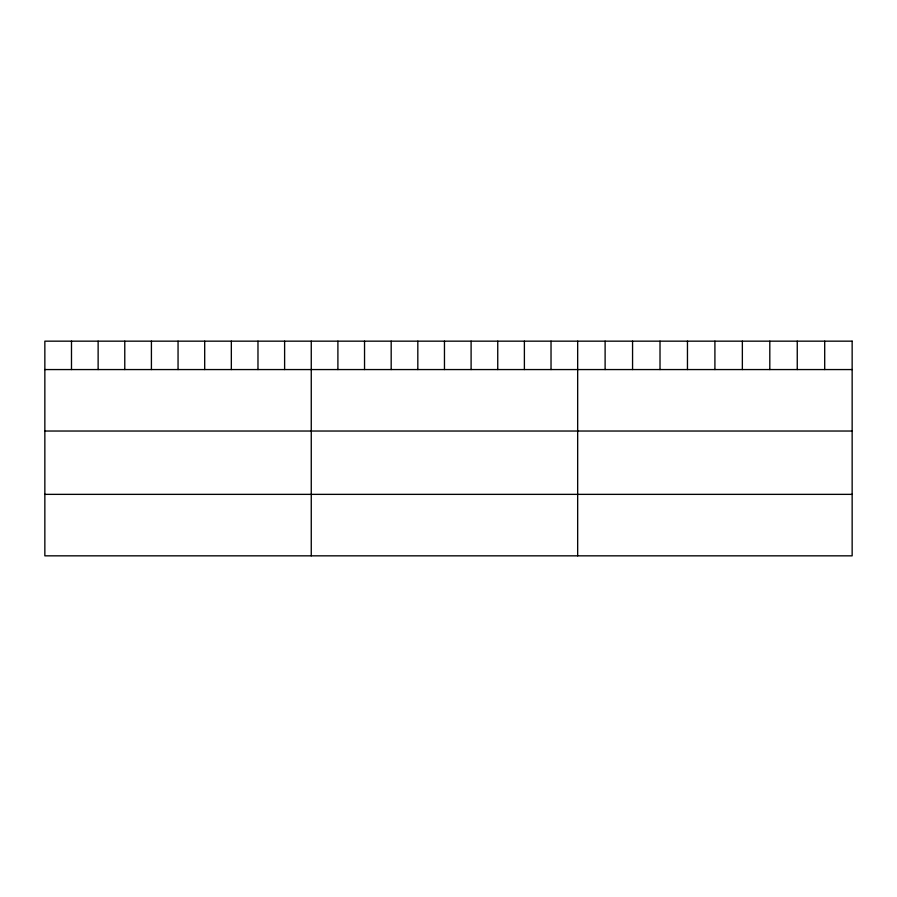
<?xml version="1.0" encoding="UTF-8"?>
<svg xmlns="http://www.w3.org/2000/svg" width="897" height="897" viewBox="0 0 897 897"><rect width="100%" height="100%" fill="white"/><g stroke="black" fill="none" stroke-linecap="round" stroke-linejoin="round"><path stroke-width="1.35" d="M44.85 369.564L852.15 369.564M44.85 431.031L852.15 431.031M44.85 494.359L852.15 494.359M824.702 341.163L824.702 369.564M797.254 341.163L797.254 369.564M769.805 341.163L769.805 369.564M742.357 341.163L742.357 369.564M714.909 341.163L714.909 369.564M687.461 341.163L687.461 369.564M660.013 341.163L660.013 369.564M632.564 341.163L632.564 369.564M605.116 341.163L605.116 369.564M577.668 341.163L577.668 555.837M551.027 341.163L551.027 369.564M524.386 341.163L524.386 369.564M497.745 341.163L497.745 369.564M471.104 341.163L471.104 369.564M444.464 341.163L444.464 369.564M417.823 341.163L417.823 369.564M391.182 341.163L391.182 369.564M364.541 341.163L364.541 369.564M337.9 341.163L337.9 369.564M311.259 341.163L311.259 555.837M284.618 341.163L284.618 369.564M257.977 341.163L257.977 369.564M231.336 341.163L231.336 369.564M204.695 341.163L204.695 369.564M178.055 341.163L178.055 369.564M151.414 341.163L151.414 369.564M124.773 341.163L124.773 369.564M98.132 341.163L98.132 369.564M71.491 341.163L71.491 369.564M852.15 341.163L44.85 341.163L44.85 555.837L852.15 555.837L852.15 341.163"/></g></svg>
